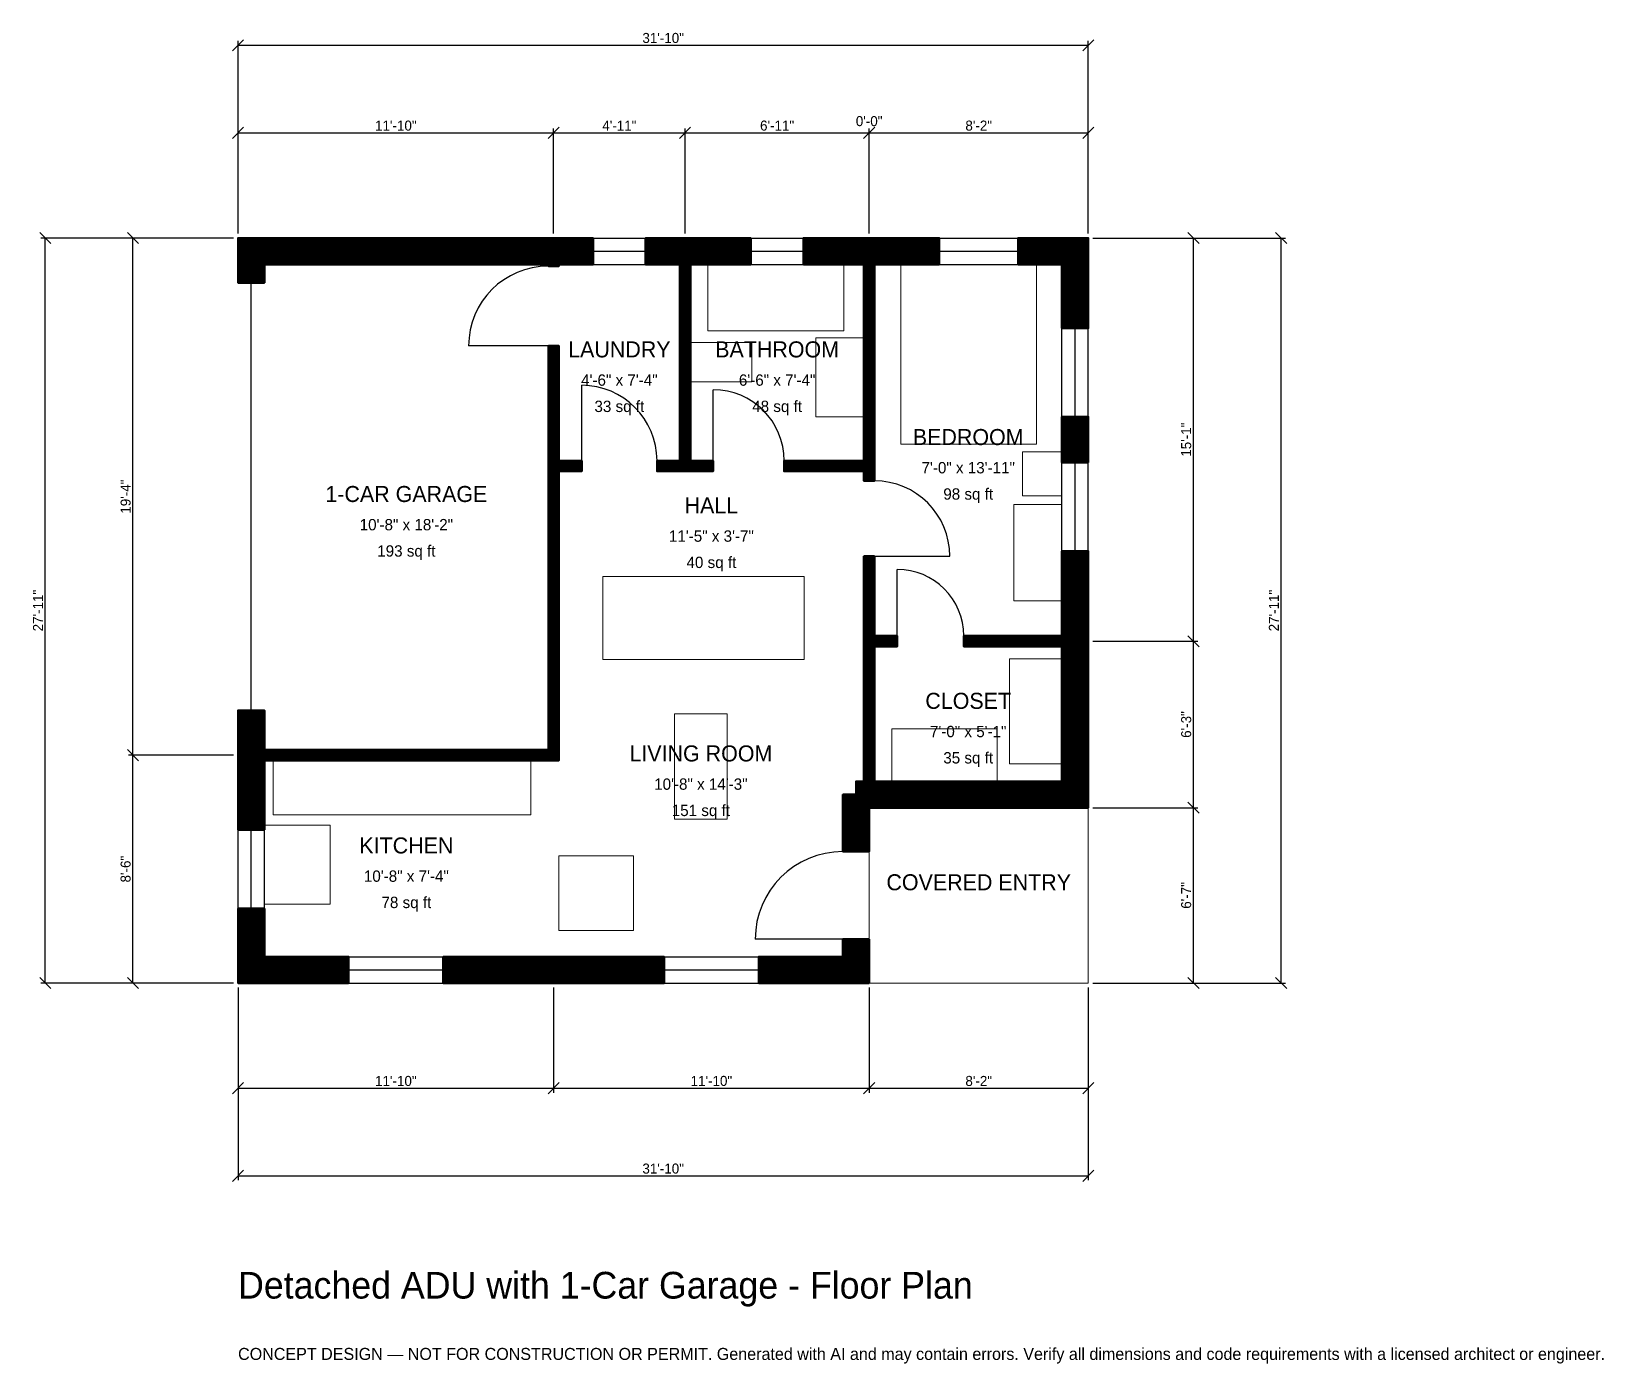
# Model space of a CAD drawing. Header units: inches. Extents: x -93 to 613, y -171 to 427.
import ezdxf
from ezdxf.enums import TextEntityAlignment as Align

# ---------------------------------------------------------------- set-up
doc = ezdxf.new("R2010")
doc.units = ezdxf.units.IN
doc.header["$MEASUREMENT"] = 0
doc.linetypes.add('DASHED', pattern=[0.6, 0.5, -0.1])
for name, color, linetype, lineweight in [('A-ANNO-DIMS', 1, 'Continuous', 13), ('A-ANNO-TEXT', 7, 'Continuous', 18), ('A-AREA-IDEN', 7, 'Continuous', 18), ('A-DOOR', 2, 'Continuous', 25), ('A-FLOR-FIXT', 9, 'Continuous', 13), ('A-FURN', 9, 'Continuous', 13), ('A-GLAZ', 4, 'Continuous', 25), ('A-SITE-PAVE', 8, 'Continuous', 13), ('A-WALL', 7, 'Continuous', 50), ('A-WALL-PATT', 8, 'Continuous', 13)]:
    doc.layers.add(name, color=color, linetype=linetype, lineweight=lineweight)
doc.dimstyles.new('PLAN', dxfattribs={"dimtxt": 4.5, "dimasz": 3, "dimexe": 2, "dimexo": 2, "dimgap": 1, "dimtad": 1, "dimdec": 0, "dimlunit": 4, "dimtsz": 2.5, "dimcen": 2.5, "dimclrd": 1, "dimclre": 1, "dimazin": 3, "dimtfac": 1, "dimtmove": 0, "dimatfit": 3})

msp = doc.modelspace()

# ---------------------------------------------------------------- hatches: boundary and pattern name
at = {"layer": 'A-WALL-PATT'}
h = msp.add_hatch(dxfattribs=at)
h.set_pattern_fill('ANSI31', color=8, scale=0.8)
h.paths.add_polyline_path([(271.6535, 0), (271.6535, 0), (233.8583, 0), (233.8583, 11.811), (271.6535, 11.811), (271.6535, 19.685), (283.4646, 19.685), (283.4646, 11.811), (283.4646, 11.811), (283.4646, 0), (283.4646, 0), (283.4646, 0), (271.6535, 0)])
h.paths.add_polyline_path([(147.6378, 0), (135.8268, 0), (92.126, 0), (92.126, 11.811), (135.8268, 11.811), (147.6378, 11.811), (191.3386, 11.811), (191.3386, 0), (147.6378, 0)])
h.paths.add_polyline_path([(11.811, 0), (11.811, 0), (0, 0), (0, 0), (0, 0), (0, 11.811), (0, 11.811), (0, 33.4646), (11.811, 33.4646), (11.811, 11.811), (49.6063, 11.811), (49.6063, 0), (11.811, 0)])
h.paths.add_polyline_path([(0, 96.4567), (0, 100), (0, 100), (0, 104.7244), (0, 104.7244), (0, 108.2677), (0, 122.4409), (11.811, 122.4409), (11.811, 108.2677), (11.811, 104.7244), (139.3701, 104.7244), (139.3701, 182.6772), (139.3701, 187.4016), (139.3701, 229.9213), (139.3701, 234.6457), (139.3701, 286.2205), (144.0945, 286.2205), (144.0945, 234.6457), (154.3307, 234.6457), (154.3307, 229.9213), (144.0945, 229.9213), (144.0945, 187.4016), (144.0945, 182.6772), (144.0945, 104.7244), (144.0945, 100), (139.3701, 100), (11.811, 100), (11.811, 96.4567), (11.811, 68.8976), (0, 68.8976), (0, 96.4567)])
h.paths.add_polyline_path([(0, 322.8346), (0, 322.8346), (0, 334.6457), (0, 334.6457), (0, 334.6457), (11.811, 334.6457), (11.811, 334.6457), (135.8268, 334.6457), (139.3701, 334.6457), (139.3701, 334.6457), (144.0945, 334.6457), (144.0945, 334.6457), (147.6378, 334.6457), (159.4488, 334.6457), (159.4488, 322.8346), (147.6378, 322.8346), (144.0945, 322.8346), (144.0945, 322.0472), (139.3701, 322.0472), (139.3701, 322.8346), (135.8268, 322.8346), (11.811, 322.8346), (11.811, 314.5669), (0, 314.5669), (0, 322.8346)])
h.paths.add_polyline_path([(194.8819, 334.6457), (198.4252, 334.6457), (198.4252, 334.6457), (203.1496, 334.6457), (203.1496, 334.6457), (206.6929, 334.6457), (230.315, 334.6457), (230.315, 322.8346), (206.6929, 322.8346), (203.1496, 322.8346), (203.1496, 234.6457), (213.3858, 234.6457), (213.3858, 229.9213), (203.1496, 229.9213), (198.4252, 229.9213), (188.189, 229.9213), (188.189, 234.6457), (198.4252, 234.6457), (198.4252, 322.8346), (194.8819, 322.8346), (183.0709, 322.8346), (183.0709, 334.6457), (194.8819, 334.6457)])
h.paths.add_polyline_path([(277.5591, 334.6457), (281.1024, 334.6457), (281.1024, 334.6457), (285.8268, 334.6457), (285.8268, 334.6457), (289.3701, 334.6457), (314.9606, 334.6457), (314.9606, 322.8346), (289.3701, 322.8346), (285.8268, 322.8346), (285.8268, 234.6457), (285.8268, 234.6457), (285.8268, 225.5906), (281.1024, 225.5906), (281.1024, 229.9213), (281.1024, 229.9213), (245.2756, 229.9213), (245.2756, 234.6457), (281.1024, 234.6457), (281.1024, 322.8346), (277.5591, 322.8346), (253.937, 322.8346), (253.937, 334.6457), (277.5591, 334.6457)])
h.paths.add_polyline_path([(370.0787, 334.6457), (370.0787, 334.6457), (381.8898, 334.6457), (381.8898, 334.6457), (381.8898, 334.6457), (381.8898, 322.8346), (381.8898, 322.8346), (381.8898, 294.1601), (370.0787, 294.1601), (370.0787, 322.8346), (350.3937, 322.8346), (350.3937, 334.6457), (370.0787, 334.6457)])
h.paths.add_polyline_path([(381.8898, 233.7927), (370.0787, 233.7927), (370.0787, 254.3963), (381.8898, 254.3963), (381.8898, 233.7927)])
h.paths.add_polyline_path([(381.8898, 159.4488), (381.8898, 155.9055), (381.8898, 155.9055), (381.8898, 151.1811), (381.8898, 151.1811), (381.8898, 147.6378), (381.8898, 90.5512), (381.8898, 90.5512), (381.8898, 78.7402), (381.8898, 78.7402), (381.8898, 78.7401), (370.0787, 78.7401), (370.0787, 78.7402), (285.8268, 78.7402), (285.8268, 78.7401), (283.4646, 78.7401), (283.4646, 76.378), (283.4646, 76.378), (283.4646, 59.0551), (271.6535, 59.0551), (271.6535, 84.6457), (277.5591, 84.6457), (277.5591, 90.5512), (281.1024, 90.5512), (281.1024, 151.1811), (281.1024, 155.9055), (281.1024, 182.6772), (281.1024, 187.4016), (281.1024, 191.7323), (285.8268, 191.7323), (285.8268, 187.4016), (285.8268, 182.6772), (285.8268, 155.9055), (296.063, 155.9055), (296.063, 151.1811), (285.8268, 151.1811), (285.8268, 90.5512), (370.0787, 90.5512), (370.0787, 147.6378), (370.0787, 151.1811), (325.9843, 151.1811), (325.9843, 155.9055), (370.0787, 155.9055), (370.0787, 159.4488), (370.0787, 194.0289), (381.8898, 194.0289), (381.8898, 159.4488)])

# ---------------------------------------------------------------- linework, layer by layer
at = {"layer": 'A-DOOR', "linetype": 'DASHED'}
msp.add_line((5.9055, 122.4409), (5.9055, 314.5669), dxfattribs=at)
at = {"layer": 'A-DOOR'}
for p, q in [((139.3701, 286.2205), (103.5433, 286.2205)), ((154.3307, 234.6457), (154.3307, 268.5039)), ((213.3858, 234.6457), (213.3858, 266.5354)), ((285.8268, 191.7323), (319.685, 191.7323)), ((296.063, 155.9055), (296.063, 185.8268)), ((271.6535, 19.685), (232.2835, 19.685))]:
    msp.add_line(p, q, dxfattribs=at)
for centre, radius, start, end in [((139.3701, 286.2205), 35.8268, 90, 180), ((154.3307, 234.6457), 33.8583, 0, 90), ((213.3858, 234.6457), 31.8898, 0, 90), ((285.8268, 191.7323), 33.8583, 0, 90), ((296.063, 155.9055), 29.9213, 0, 90), ((271.6535, 19.685), 39.3701, 90, 180)]:
    msp.add_arc(centre, radius, start, end, dxfattribs=at)
at = {"layer": 'A-FLOR-FIXT'}
for points in [[(211.0236, 292.9134), (272.0472, 292.9134), (272.0472, 322.8346), (211.0236, 322.8346)], [(259.4488, 254.3307), (281.1024, 254.3307), (281.1024, 289.7638), (259.4488, 289.7638)], [(203.1496, 270.0787), (230.7087, 270.0787), (230.7087, 287.7953), (203.1496, 287.7953)], [(15.748, 75.5906), (131.4961, 75.5906), (131.4961, 100), (15.748, 100)]]:
    msp.add_lwpolyline(points, close=True, dxfattribs=at)
at = {"layer": 'A-FURN'}
for points in [[(297.6378, 242.126), (358.6614, 242.126), (358.6614, 322.8346), (297.6378, 322.8346)], [(352.3622, 218.8976), (370.0787, 218.8976), (370.0787, 238.5827), (352.3622, 238.5827)], [(348.4252, 171.6535), (370.0787, 171.6535), (370.0787, 214.9606), (348.4252, 214.9606)], [(163.7795, 145.2756), (254.3307, 145.2756), (254.3307, 182.6772), (163.7795, 182.6772)], [(346.4567, 98.4252), (370.0787, 98.4252), (370.0787, 145.6693), (346.4567, 145.6693)], [(196.063, 73.622), (219.685, 73.622), (219.685, 120.8661), (196.063, 120.8661)], [(293.7008, 90.5512), (340.9449, 90.5512), (340.9449, 114.1732), (293.7008, 114.1732)], [(11.811, 35.4331), (41.3386, 35.4331), (41.3386, 70.8661), (11.811, 70.8661)], [(144.0945, 23.622), (177.5591, 23.622), (177.5591, 57.0866), (144.0945, 57.0866)]]:
    msp.add_lwpolyline(points, close=True, dxfattribs=at)
at = {"layer": 'A-GLAZ'}
for p, q in [((159.4488, 334.6457), (183.0709, 334.6457)), ((230.315, 334.6457), (253.937, 334.6457)), ((314.9606, 334.6457), (350.3937, 334.6457)), ((159.4488, 328.7402), (183.0709, 328.7402)), ((230.315, 328.7402), (253.937, 328.7402)), ((314.9606, 328.7402), (350.3937, 328.7402)), ((159.4488, 322.8346), (183.0709, 322.8346)), ((230.315, 322.8346), (253.937, 322.8346)), ((314.9606, 322.8346), (350.3937, 322.8346)), ((370.0787, 254.3963), (370.0787, 294.1601)), ((375.9843, 254.3963), (375.9843, 294.1601)), ((381.8898, 254.3963), (381.8898, 294.1601)), ((370.0787, 194.0289), (370.0787, 233.7927)), ((375.9843, 194.0289), (375.9843, 233.7927)), ((381.8898, 194.0289), (381.8898, 233.7927)), ((0, 33.4646), (0, 68.8976)), ((5.9055, 33.4646), (5.9055, 68.8976)), ((11.811, 33.4646), (11.811, 68.8976)), ((49.6063, 11.811), (92.126, 11.811)), ((191.3386, 11.811), (233.8583, 11.811)), ((49.6063, 5.9055), (92.126, 5.9055)), ((49.6063, 0), (92.126, 0)), ((191.3386, 5.9055), (233.8583, 5.9055)), ((191.3386, 0), (233.8583, 0))]:
    msp.add_line(p, q, dxfattribs=at)
at = {"layer": 'A-SITE-PAVE', "linetype": 'DASHED'}
msp.add_lwpolyline([(283.4646, 0), (381.8898, 0), (381.8898, 78.7402), (283.4646, 78.7402)], close=True, dxfattribs=at)
at = {"layer": 'A-WALL'}
for points in [[(0, 322.8346), (0, 322.8346), (0, 334.6457), (0, 334.6457), (0, 334.6457), (11.811, 334.6457), (11.811, 334.6457), (135.8268, 334.6457), (139.3701, 334.6457), (139.3701, 334.6457), (144.0945, 334.6457), (144.0945, 334.6457), (147.6378, 334.6457), (159.4488, 334.6457), (159.4488, 322.8346), (147.6378, 322.8346), (144.0945, 322.8346), (144.0945, 322.0472), (139.3701, 322.0472), (139.3701, 322.8346), (135.8268, 322.8346), (11.811, 322.8346), (11.811, 314.5669), (0, 314.5669), (0, 322.8346)], [(194.8819, 334.6457), (198.4252, 334.6457), (198.4252, 334.6457), (203.1496, 334.6457), (203.1496, 334.6457), (206.6929, 334.6457), (230.315, 334.6457), (230.315, 322.8346), (206.6929, 322.8346), (203.1496, 322.8346), (203.1496, 234.6457), (213.3858, 234.6457), (213.3858, 229.9213), (203.1496, 229.9213), (198.4252, 229.9213), (188.189, 229.9213), (188.189, 234.6457), (198.4252, 234.6457), (198.4252, 322.8346), (194.8819, 322.8346), (183.0709, 322.8346), (183.0709, 334.6457), (194.8819, 334.6457)], [(277.5591, 334.6457), (281.1024, 334.6457), (281.1024, 334.6457), (285.8268, 334.6457), (285.8268, 334.6457), (289.3701, 334.6457), (314.9606, 334.6457), (314.9606, 322.8346), (289.3701, 322.8346), (285.8268, 322.8346), (285.8268, 234.6457), (285.8268, 234.6457), (285.8268, 225.5906), (281.1024, 225.5906), (281.1024, 229.9213), (281.1024, 229.9213), (245.2756, 229.9213), (245.2756, 234.6457), (281.1024, 234.6457), (281.1024, 322.8346), (277.5591, 322.8346), (253.937, 322.8346), (253.937, 334.6457), (277.5591, 334.6457)], [(370.0787, 334.6457), (370.0787, 334.6457), (381.8898, 334.6457), (381.8898, 334.6457), (381.8898, 334.6457), (381.8898, 322.8346), (381.8898, 322.8346), (381.8898, 294.1601), (370.0787, 294.1601), (370.0787, 322.8346), (350.3937, 322.8346), (350.3937, 334.6457), (370.0787, 334.6457)], [(0, 96.4567), (0, 100), (0, 100), (0, 104.7244), (0, 104.7244), (0, 108.2677), (0, 122.4409), (11.811, 122.4409), (11.811, 108.2677), (11.811, 104.7244), (139.3701, 104.7244), (139.3701, 182.6772), (139.3701, 187.4016), (139.3701, 229.9213), (139.3701, 234.6457), (139.3701, 286.2205), (144.0945, 286.2205), (144.0945, 234.6457), (154.3307, 234.6457), (154.3307, 229.9213), (144.0945, 229.9213), (144.0945, 187.4016), (144.0945, 182.6772), (144.0945, 104.7244), (144.0945, 100), (139.3701, 100), (11.811, 100), (11.811, 96.4567), (11.811, 68.8976), (0, 68.8976), (0, 96.4567)], [(381.8898, 233.7927), (370.0787, 233.7927), (370.0787, 254.3963), (381.8898, 254.3963), (381.8898, 233.7927)], [(381.8898, 159.4488), (381.8898, 155.9055), (381.8898, 155.9055), (381.8898, 151.1811), (381.8898, 151.1811), (381.8898, 147.6378), (381.8898, 90.5512), (381.8898, 90.5512), (381.8898, 78.7402), (381.8898, 78.7402), (381.8898, 78.7401), (370.0787, 78.7401), (370.0787, 78.7402), (285.8268, 78.7402), (285.8268, 78.7401), (283.4646, 78.7401), (283.4646, 76.378), (283.4646, 76.378), (283.4646, 59.0551), (271.6535, 59.0551), (271.6535, 84.6457), (277.5591, 84.6457), (277.5591, 90.5512), (281.1024, 90.5512), (281.1024, 151.1811), (281.1024, 155.9055), (281.1024, 182.6772), (281.1024, 187.4016), (281.1024, 191.7323), (285.8268, 191.7323), (285.8268, 187.4016), (285.8268, 182.6772), (285.8268, 155.9055), (296.063, 155.9055), (296.063, 151.1811), (285.8268, 151.1811), (285.8268, 90.5512), (370.0787, 90.5512), (370.0787, 147.6378), (370.0787, 151.1811), (325.9843, 151.1811), (325.9843, 155.9055), (370.0787, 155.9055), (370.0787, 159.4488), (370.0787, 194.0289), (381.8898, 194.0289), (381.8898, 159.4488)], [(11.811, 0), (11.811, 0), (0, 0), (0, 0), (0, 0), (0, 11.811), (0, 11.811), (0, 33.4646), (11.811, 33.4646), (11.811, 11.811), (49.6063, 11.811), (49.6063, 0), (11.811, 0)], [(271.6535, 0), (271.6535, 0), (233.8583, 0), (233.8583, 11.811), (271.6535, 11.811), (271.6535, 19.685), (283.4646, 19.685), (283.4646, 11.811), (283.4646, 11.811), (283.4646, 0), (283.4646, 0), (283.4646, 0), (271.6535, 0)], [(147.6378, 0), (135.8268, 0), (92.126, 0), (92.126, 11.811), (135.8268, 11.811), (147.6378, 11.811), (191.3386, 11.811), (191.3386, 0), (147.6378, 0)]]:
    msp.add_lwpolyline(points, close=True, dxfattribs=at)

# ---------------------------------------------------------------- texts
at = {"layer": 'A-ANNO-TEXT'}
for s, height, p in [('Detached ADU with 1-Car Garage - Floor Plan', 12, (0, -141.7323)), ('CONCEPT DESIGN — NOT FOR CONSTRUCTION OR PERMIT. Generated with AI and may contain errors. Verify all dimensions and code requirements with a licensed architect or engineer.', 5.4, (0, -169.2913))]:
    msp.add_text(s, height=height, dxfattribs=at).set_placement(p)
at = {"layer": 'A-AREA-IDEN'}
for s, height, p in [('LAUNDRY', 7.2, (171.2598, 284.6457)), ('BATHROOM', 7.2, (242.126, 284.6457)), ('4\'-6" x 7\'-4"', 5.1, (171.2598, 270.8661)), ('6\'-6" x 7\'-4"', 5.1, (242.126, 270.8661)), ('33 sq ft', 5.1, (171.2598, 259.0551)), ('48 sq ft', 5.1, (242.126, 259.0551)), ('BEDROOM', 7.2, (327.9528, 245.2756)), ('7\'-0" x 13\'-11"', 5.1, (327.9528, 231.4961)), ('1-CAR GARAGE', 7.2, (75.5906, 219.685)), ('98 sq ft', 5.1, (327.9528, 219.685)), ('HALL', 7.2, (212.5984, 214.5669)), ('10\'-8" x 18\'-2"', 5.1, (75.5906, 205.9055)), ('11\'-5" x 3\'-7"', 5.1, (212.5984, 200.7874)), ('193 sq ft', 5.1, (75.5906, 194.0945)), ('40 sq ft', 5.1, (212.5984, 188.9764)), ('CLOSET', 7.2, (327.9528, 126.7717)), ('7\'-0" x 5\'-1"', 5.1, (327.9528, 112.9921)), ('LIVING ROOM', 7.2, (207.874, 103.1496)), ('35 sq ft', 5.1, (327.9528, 101.1811)), ('10\'-8" x 14\'-3"', 5.1, (207.874, 89.3701)), ('151 sq ft', 5.1, (207.874, 77.5591)), ('KITCHEN', 7.2, (75.5906, 61.811)), ('10\'-8" x 7\'-4"', 5.1, (75.5906, 48.0315)), ('COVERED ENTRY', 7.2, (332.6772, 45.2756)), ('78 sq ft', 5.1, (75.5906, 36.2205))]:
    msp.add_text(s, height=height, dxfattribs=at).set_placement(p, align=Align.MIDDLE_CENTER)

# ---------------------------------------------------------------- dimensions: what is measured, and where the dimension line sits
at = {"layer": 'A-ANNO-DIMS'}
for base, p1, p2, text in [((0, 421.2598), (0, 334.6457), (381.8898, 334.6457), '31\'-10"'), ((283.4646, 381.8898), (283.4646, 334.6457), (283.4646, 334.6457), '0\'-0"'), ((0, 381.8898), (0, 334.6457), (141.7323, 334.6457), '11\'-10"'), ((141.7323, 381.8898), (141.7323, 334.6457), (200.7874, 334.6457), '4\'-11"'), ((200.7874, 381.8898), (200.7874, 334.6457), (283.4646, 334.6457), '6\'-11"'), ((283.4646, 381.8898), (283.4646, 334.6457), (381.8898, 334.6457), '8\'-2"'), ((0, -47.2441), (0, 0), (141.7323, 0), '11\'-10"'), ((0, -86.6142), (0, 0), (381.8898, 0), '31\'-10"'), ((141.7323, -47.2441), (141.7323, 0), (283.4646, 0), '11\'-10"'), ((283.4646, -47.2441), (283.4646, 0), (381.8898, 0), '8\'-2"')]:
    msp.add_linear_dim(base=base, p1=p1, p2=p2, text=text, dimstyle='PLAN', dxfattribs=at).render()
for base, p1, p2, text in [((-86.6142, 0), (0, 0), (0, 334.6457), '27\'-11"'), ((-47.2441, 102.3622), (0, 102.3622), (0, 334.6457), '19\'-4"'), ((429.1339, 153.5433), (381.8898, 153.5433), (381.8898, 334.6457), '15\'-1"'), ((468.5039, 0), (381.8898, 0), (381.8898, 334.6457), '27\'-11"'), ((429.1339, 78.7402), (381.8898, 78.7402), (381.8898, 153.5433), '6\'-3"'), ((-47.2441, 0), (0, 0), (0, 102.3622), '8\'-6"'), ((429.1339, 0), (381.8898, 0), (381.8898, 78.7402), '6\'-7"')]:
    msp.add_linear_dim(base=base, p1=p1, p2=p2, angle=90, text=text, dimstyle='PLAN', dxfattribs=at).render()

doc.saveas('drawing.dxf')
